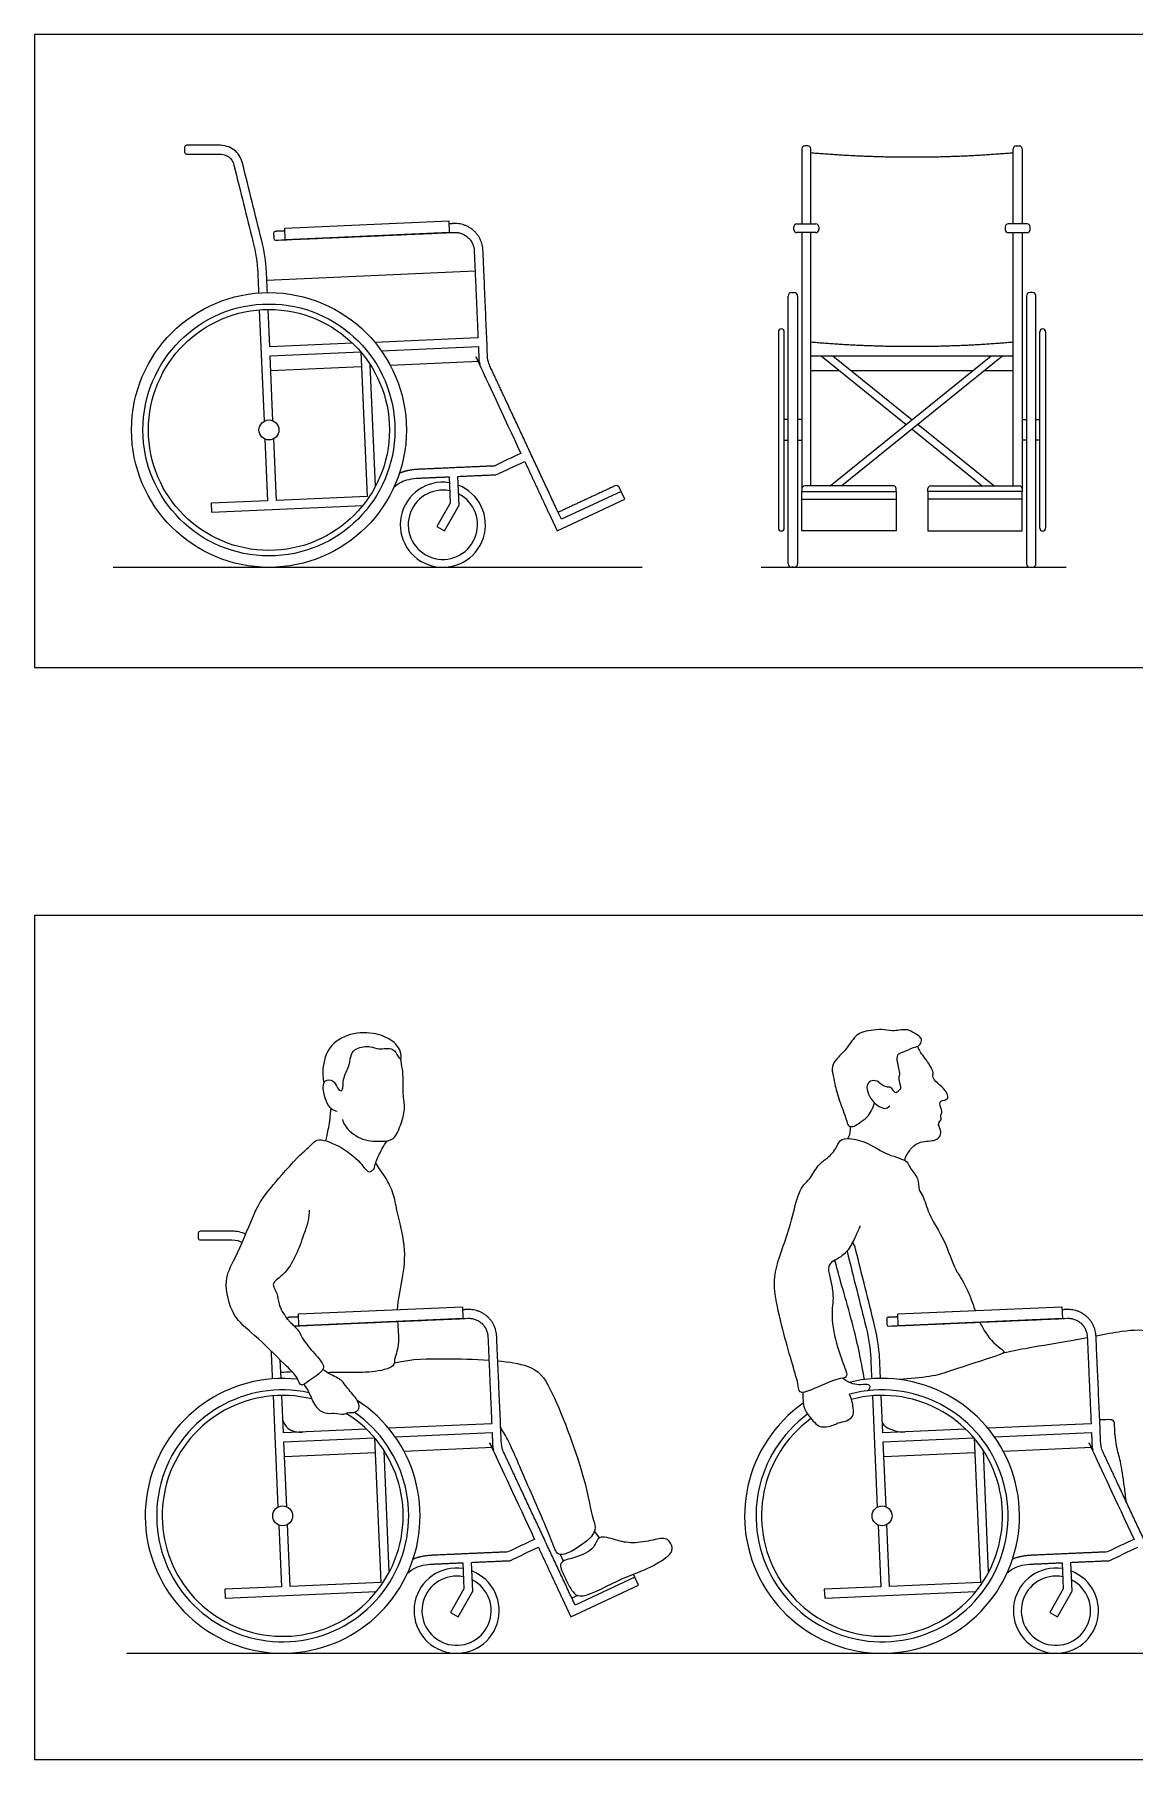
# Model space of a CAD drawing. Header units: millimetres. Extents: x 205.55 to 213.47, y 0.8 to 9.13.
# Drawn here: x 205.548 to 207.931, y 5.397 to 9.135 of the extents above; entities that cross this region are included whole.
import ezdxf

# ---------------------------------------------------------------- set-up
doc = ezdxf.new("R2010")
doc.units = ezdxf.units.MM
for name, color, linetype, true_color in [('AG-DIAGRAM', 7, 'Continuous', 0xfecc66), ('AG-PEOPLE', 7, 'Continuous', 0x66ccff), ('X-VPRT', 6, 'Continuous', 0xff00ff)]:
    doc.layers.add(name, color=color, linetype=linetype, true_color=true_color)

msp = doc.modelspace()

# ---------------------------------------------------------------- linework, layer by layer
at = {"layer": 'AG-DIAGRAM'}
msp.add_line((205.7487, 5.6275), (213.2729, 5.6275), dxfattribs=at)
for points in [[(205.719, 7.9804), (206.8649, 7.9804)], [(207.1226, 7.9804), (207.783, 7.9804)]]:
    msp.add_lwpolyline(points, dxfattribs=at)
at = {"layer": 'AG-PEOPLE'}
for p, q in [((207.2107, 8.7056), (207.2107, 8.1509)), ((207.2298, 8.1568), (207.2298, 8.7056)), ((207.6684, 8.1568), (207.6684, 8.7056)), ((207.6875, 8.7056), (207.6875, 8.1509)), ((206.0353, 8.5382), (206.0459, 8.297)), ((206.509, 8.4776), (206.2856, 8.4678)), ((207.2719, 8.1568), (207.6205, 8.4388)), ((207.2777, 8.4388), (207.4491, 8.3002)), ((207.1807, 8.3003), (207.1724, 8.3003)), ((207.2107, 8.3003), (207.2013, 8.3003)), ((207.6875, 8.3003), (207.6969, 8.3003)), ((207.7175, 8.3003), (207.7258, 8.3003)), ((207.1724, 8.2558), (207.1807, 8.2558)), ((207.2013, 8.2558), (207.2107, 8.2558)), ((207.6969, 8.2558), (207.6875, 8.2558)), ((207.7258, 8.2558), (207.7175, 8.2558)), ((206.0825, 6.2228), (206.0807, 6.2628)), ((206.065, 6.1853), (206.0756, 5.9441)), ((207.3633, 6.1853), (207.3738, 5.9441)), ((206.5387, 6.1247), (206.3153, 6.1149)), ((207.837, 6.1247), (207.6135, 6.1149)), ((206.7613, 5.8913), (206.7712, 5.8773)), ((206.6942, 5.8272), (206.6876, 5.8413)), ((206.8489, 5.7921), (206.8457, 5.7988)), ((206.725, 5.7525), (206.7123, 5.7466))]:
    msp.add_line(p, q, dxfattribs=at)
for points in [[(206.0914, 8.6901), (206.0903, 8.7155), (206.4456, 8.731), (206.4467, 8.7056)], [(207.4148, 8.1449), (207.4148, 8.0592), (207.2107, 8.0592), (207.2107, 8.1449)], [(207.4834, 8.1449), (207.4834, 8.0592), (207.6875, 8.0592), (207.6875, 8.1449)], [(206.1211, 6.3372), (206.12, 6.3626), (206.4753, 6.3781), (206.4764, 6.3527)], [(207.4194, 6.3372), (207.4183, 6.3626), (207.7736, 6.3781), (207.7747, 6.3527)]]:
    msp.add_lwpolyline(points, close=True, dxfattribs=at)
for points in [[(206.0516, 8.6028), (206.5027, 8.6225)], [(206.2376, 8.4657), (206.0579, 8.4579), (206.0544, 8.539)], [(206.0649, 8.2979), (206.0587, 8.4388), (206.2554, 8.4474), (206.2691, 8.1339), (206.0724, 8.1253), (206.0666, 8.2591)], [(206.2997, 8.4494), (206.5098, 8.4585)], [(206.0601, 8.407), (206.2568, 8.4156)], [(206.2872, 8.1565), (206.2757, 8.4193)], [(206.2758, 8.4164), (206.2775, 8.4165)], [(206.3188, 8.4183), (206.5112, 8.4267)], [(207.2298, 8.4388), (207.6684, 8.4388)], [(207.2524, 8.4388), (207.4365, 8.29)], [(207.6458, 8.4388), (207.2971, 8.1568)], [(207.2298, 8.407), (207.2918, 8.407)], [(207.317, 8.407), (207.5812, 8.407)], [(207.6064, 8.407), (207.6684, 8.407)], [(207.4491, 8.2797), (207.6011, 8.1568)], [(207.6263, 8.1568), (207.4617, 8.29)], [(206.0476, 8.2582), (206.0534, 8.1245), (205.9311, 8.1191), (205.9319, 8.1001), (206.2595, 8.1144)], [(206.4462, 8.1765), (206.4486, 8.1197), (206.4199, 8.069), (206.4364, 8.0596)], [(206.4364, 8.0596), (206.4679, 8.115), (206.4652, 8.1774)], [(206.6621, 8.0984), (206.6804, 8.0592), (206.8272, 8.1277), (206.8192, 8.1449)], [(206.8192, 8.1449), (206.6896, 8.0845), (206.6793, 8.1065)], [(207.2107, 8.1277), (207.4148, 8.1277)], [(207.6875, 8.1277), (207.4834, 8.1277)], [(206.2673, 6.1128), (206.0876, 6.105), (206.0841, 6.1861)], [(207.5656, 6.1128), (207.3859, 6.105), (207.3823, 6.1861)], [(206.0946, 5.945), (206.0884, 6.0859), (206.2851, 6.0945), (206.2988, 5.781), (206.1021, 5.7724), (206.0963, 5.9062)], [(206.3294, 6.0965), (206.5395, 6.1056)], [(207.3929, 5.945), (207.3867, 6.0859), (207.5834, 6.0945), (207.5971, 5.781), (207.4004, 5.7724), (207.3946, 5.9062)], [(207.6276, 6.0965), (207.8378, 6.1056)], [(206.0898, 6.0541), (206.2865, 6.0627)], [(206.3169, 5.8036), (206.3054, 6.0664)], [(206.3055, 6.0635), (206.3072, 6.0636)], [(206.3485, 6.0654), (206.5409, 6.0738)], [(207.3881, 6.0541), (207.5848, 6.0627)], [(207.6151, 5.8036), (207.6037, 6.0664)], [(207.6038, 6.0635), (207.6054, 6.0636)], [(207.6468, 6.0654), (207.8392, 6.0738)], [(206.0773, 5.9053), (206.0831, 5.7716), (205.9608, 5.7662), (205.9616, 5.7472), (206.2892, 5.7615)], [(207.3755, 5.9053), (207.3814, 5.7716), (207.259, 5.7662), (207.2599, 5.7472), (207.5875, 5.7615)], [(206.4759, 5.8236), (206.4783, 5.7668), (206.4496, 5.7161), (206.4661, 5.7067)], [(206.4661, 5.7067), (206.4976, 5.7622), (206.4949, 5.8245)], [(207.7742, 5.8236), (207.7766, 5.7668), (207.7478, 5.7161), (207.7644, 5.7067)], [(207.7644, 5.7067), (207.7958, 5.7622), (207.7932, 5.8245)], [(206.6918, 5.7455), (206.7101, 5.7063), (206.8569, 5.7748), (206.8489, 5.7921)], [(206.8489, 5.7921), (206.7193, 5.7316), (206.7091, 5.7536)]]:
    msp.add_lwpolyline(points, dxfattribs=at)
for centre, radius in [((206.0562, 8.278), 0.2977), ((206.0562, 8.278), 0.2729), ((206.0562, 8.278), 0.261), ((206.0562, 8.278), 0.0216), ((206.0859, 5.9252), 0.0216), ((207.3842, 5.9252), 0.0216)]:
    msp.add_circle(centre, radius, dxfattribs=at)
for centre, radius, start, end in [((205.8775, 8.8907), 0.00416, 90, 180), ((205.8775, 8.88), 0.00416, 180, 270), ((207.2171, 8.8873), 0.00635, 90, 180), ((207.2234, 8.8873), 0.00635, 0, 90), ((207.6748, 8.8873), 0.00635, 90, 180), ((207.6811, 8.8873), 0.00635, 360, 90), ((207.1996, 8.7183), 0.00635, 90, 180), ((207.1996, 8.7119), 0.00635, 180, 270), ((207.2409, 8.7183), 0.00635, 0, 90), ((207.2409, 8.7119), 0.00635, 270, 0), ((207.6573, 8.7183), 0.00635, 90, 180), ((207.6573, 8.7119), 0.00635, 180, 270), ((207.6986, 8.7183), 0.00635, 360, 90), ((207.6986, 8.7119), 0.00635, 270, 0), ((206.0698, 8.7047), 0.00356, 92.5, 182.5), ((206.0703, 8.6927), 0.00356, 182.5, 272.5), ((207.1882, 8.5682), 0.00748, 90, 180), ((207.1938, 8.5682), 0.00748, 0, 90), ((207.7044, 8.5682), 0.00748, 90, 180), ((207.7101, 8.5682), 0.00748, 0, 90), ((207.166, 8.4905), 0.00635, 90, 180), ((207.166, 8.4905), 0.00635, 0, 90), ((207.7322, 8.4905), 0.00635, 90, 180), ((207.7322, 8.4905), 0.00635, 0, 90), ((206.4329, 8.0726), 0.0922, 81.348, 68.9308), ((206.8086, 8.1501), 0.00739, 25, 115), ((207.2167, 8.1509), 0.00593, 90, 180), ((207.4089, 8.1509), 0.00593, 0, 90), ((207.4894, 8.1509), 0.00593, 90, 180), ((207.6815, 8.1509), 0.00593, 0, 90), ((206.4329, 8.0726), 0.075, 78.7513, 63.0541), ((207.166, 8.0655), 0.00635, 180, 270), ((207.166, 8.0655), 0.00635, 270, 0), ((207.7322, 8.0655), 0.00635, 180, 270), ((207.7322, 8.0655), 0.00635, 270, 0), ((207.1882, 7.9879), 0.00748, 180, 270), ((207.1938, 7.9879), 0.00748, 270, 360), ((207.7044, 7.9879), 0.00748, 180, 270), ((207.7101, 7.9879), 0.00748, 270, 0), ((205.9072, 6.5378), 0.00416, 90, 180), ((205.9072, 6.5271), 0.00416, 180, 270), ((206.0995, 6.3518), 0.00356, 92.5, 182.5), ((207.3977, 6.3518), 0.00356, 92.5, 182.5), ((207.3982, 6.3398), 0.00356, 182.5, 272.5), ((206.0859, 5.9252), 0.2977, 83.7182, 57.1491), ((207.3842, 5.9252), 0.2977, 124.9681, 104.0421), ((206.0859, 5.9252), 0.2729, 77.9536, 55.3482), ((206.0859, 5.9252), 0.261, 76.0219, 58.3107), ((207.3842, 5.9252), 0.2729, 126.2174, 104.9895), ((207.3842, 5.9252), 0.261, 126.1556, 104.7032), ((206.4626, 5.7197), 0.0922, 81.348, 68.9308), ((206.4626, 5.7197), 0.075, 78.7513, 63.0541), ((207.7608, 5.7197), 0.0922, 81.348, 68.9308), ((207.7608, 5.7197), 0.075, 78.7513, 63.0541)]:
    msp.add_arc(centre, radius, start, end, dxfattribs=at)
for points, degree in [([(205.8733, 8.8907), (205.8733, 8.8889), (205.8733, 8.8853), (205.8733, 8.8818), (205.8733, 8.88)], 3), ([(205.9461, 8.8949), (205.9232, 8.8949), (205.9004, 8.8949), (205.8775, 8.8949)], 3), ([(205.8775, 8.8758), (205.9004, 8.8758), (205.9232, 8.8758), (205.9461, 8.8758)], 3), ([(207.2107, 8.8873), (207.2107, 8.806), (207.2107, 8.7246)], 2), ([(207.2234, 8.8936), (207.2203, 8.8936), (207.2171, 8.8936)], 2), ([(207.2298, 8.7246), (207.2298, 8.806), (207.2298, 8.8873)], 2), ([(207.6684, 8.7246), (207.6684, 8.806), (207.6684, 8.8873)], 2), ([(207.6748, 8.8936), (207.6779, 8.8936), (207.6811, 8.8936)], 2), ([(207.6875, 8.8873), (207.6875, 8.806), (207.6875, 8.7246)], 2), ([(205.9804, 8.8514), (205.9946, 8.7942), (206.0081, 8.7402), (206.0215, 8.6863)], 3), ([(206.04, 8.6909), (206.0266, 8.7448), (206.0131, 8.7988), (205.9989, 8.856)], 3), ([(206.0906, 8.7091), (206.0801, 8.7087), (206.0696, 8.7082)], 2), ([(207.1933, 8.7119), (207.1933, 8.7151), (207.1933, 8.7183)], 2), ([(207.1996, 8.7246), (207.2203, 8.7246), (207.2409, 8.7246)], 2), ([(207.2473, 8.7183), (207.2473, 8.7151), (207.2473, 8.7119)], 2), ([(207.651, 8.7183), (207.651, 8.7151), (207.651, 8.7119)], 2), ([(207.6986, 8.7246), (207.6779, 8.7246), (207.6573, 8.7246)], 2), ([(207.7049, 8.7119), (207.7049, 8.7151), (207.7049, 8.7183)], 2), ([(206.0215, 8.6863), (206.0275, 8.6625), (206.0309, 8.6403), (206.0318, 8.6195)], 3), ([(206.0508, 8.6204), (206.0499, 8.6424), (206.0463, 8.6659), (206.04, 8.6909)], 3), ([(206.0662, 8.7045), (206.0663, 8.7015), (206.0666, 8.6956), (206.0667, 8.6926)], 2), ([(206.0704, 8.6892), (206.264, 8.6976), (206.4576, 8.7061)], 2), ([(207.2409, 8.7056), (207.2203, 8.7056), (207.1996, 8.7056)], 2), ([(207.6573, 8.7056), (207.6779, 8.7056), (207.6986, 8.7056)], 2), ([(206.5007, 8.6665), (206.5049, 8.572), (206.509, 8.4776)], 2), ([(206.0318, 8.6195), (206.0324, 8.6046), (206.0331, 8.5898), (206.0337, 8.5749)], 3), ([(206.0528, 8.5757), (206.0521, 8.5906), (206.0515, 8.6055), (206.0508, 8.6204)], 3), ([(207.1807, 7.9879), (207.1807, 8.278), (207.1807, 8.5682)], 2), ([(207.1882, 8.5757), (207.191, 8.5757), (207.1938, 8.5757)], 2), ([(207.2013, 8.5682), (207.2013, 8.278), (207.2013, 7.9879)], 2), ([(207.6969, 8.5682), (207.6969, 8.278), (207.6969, 7.9879)], 2), ([(207.7101, 8.5757), (207.7072, 8.5757), (207.7044, 8.5757)], 2), ([(207.7175, 7.9879), (207.7175, 8.278), (207.7175, 8.5682)], 2), ([(207.1597, 8.4905), (207.1597, 8.278), (207.1597, 8.0655)], 2), ([(207.1724, 8.0655), (207.1724, 8.278), (207.1724, 8.4905)], 2), ([(207.7258, 8.0655), (207.7258, 8.278), (207.7258, 8.4905)], 2), ([(207.7385, 8.4905), (207.7385, 8.278), (207.7385, 8.0655)], 2), ([(206.602, 8.2272), (206.5826, 8.2182), (206.5631, 8.2091), (206.5437, 8.1999)], 3), ([(206.3811, 8.1927), (206.3567, 8.1917), (206.3387, 8.1842)], 2), ([(206.5437, 8.1999), (206.4624, 8.1963), (206.3811, 8.1927)], 2), ([(206.5479, 8.181), (206.5686, 8.1906), (206.5893, 8.2003), (206.6101, 8.21)], 3), ([(206.6101, 8.21), (206.6361, 8.1542), (206.6621, 8.0984)], 2), ([(206.3267, 8.1537), (206.331, 8.1583), (206.3362, 8.162), (206.3426, 8.1651)], 3), ([(206.3426, 8.1651), (206.3526, 8.1699), (206.3656, 8.173), (206.382, 8.1737)], 3), ([(206.382, 8.1737), (206.4141, 8.1751), (206.4462, 8.1765)], 2), ([(206.4652, 8.1774), (206.5066, 8.1792), (206.5479, 8.181)], 2), ([(206.8055, 8.1568), (206.744, 8.1281), (206.6826, 8.0995)], 2), ([(206.8192, 8.1449), (206.8172, 8.1491), (206.8153, 8.1532)], 2), ([(207.2107, 8.1509), (207.2107, 8.1479), (207.2107, 8.1449)], 2), ([(207.4089, 8.1568), (207.3128, 8.1568), (207.2167, 8.1568)], 2), ([(207.4148, 8.1449), (207.4148, 8.1479), (207.4148, 8.1509)], 2), ([(207.4834, 8.1449), (207.4834, 8.1479), (207.4834, 8.1509)], 2), ([(207.4894, 8.1568), (207.5854, 8.1568), (207.6815, 8.1568)], 2), ([(207.6875, 8.1509), (207.6875, 8.1479), (207.6875, 8.1449)], 2), ([(207.1938, 7.9804), (207.191, 7.9804), (207.1882, 7.9804)], 2), ([(207.7044, 7.9804), (207.7072, 7.9804), (207.7101, 7.9804)], 2), ([(205.9758, 6.542), (205.9529, 6.542), (205.9301, 6.542), (205.9072, 6.542)], 3), ([(206.0056, 6.5351), (205.9972, 6.5398), (205.987, 6.542), (205.9758, 6.542)], 3), ([(205.903, 6.5378), (205.903, 6.536), (205.903, 6.5324), (205.903, 6.5289), (205.903, 6.5271)], 3), ([(205.9072, 6.5229), (205.9301, 6.5229), (205.9529, 6.5229), (205.9758, 6.5229)], 3), ([(205.9758, 6.5229), (205.9857, 6.5229), (205.9928, 6.5209), (205.998, 6.5175)], 3), ([(207.3268, 6.5031), (207.3255, 6.5086), (207.3234, 6.5137), (207.3208, 6.5183)], 3), ([(207.3082, 6.4989), (207.3083, 6.4988), (207.3083, 6.4986), (207.3083, 6.4985)], 3), ([(207.3083, 6.4985), (207.3226, 6.4413), (207.3361, 6.3873), (207.3495, 6.3334)], 3), ([(207.368, 6.338), (207.3545, 6.3919), (207.3411, 6.4459), (207.3268, 6.5031)], 3), ([(206.1203, 6.3562), (206.1098, 6.3558), (206.0993, 6.3553)], 2), ([(207.4186, 6.3562), (207.4081, 6.3558), (207.3976, 6.3553)], 2), ([(206.1107, 6.3367), (206.299, 6.345), (206.4873, 6.3532)], 2), ([(207.3495, 6.3334), (207.3554, 6.3096), (207.3588, 6.2874), (207.3597, 6.2666)], 3), ([(207.3788, 6.2675), (207.3778, 6.2895), (207.3742, 6.313), (207.368, 6.338)], 3), ([(207.3942, 6.3516), (207.3943, 6.3486), (207.3946, 6.3427), (207.3947, 6.3397)], 2), ([(207.3984, 6.3363), (207.592, 6.3447), (207.7856, 6.3532)], 2), ([(206.0603, 6.283), (206.0609, 6.2774), (206.0613, 6.272), (206.0615, 6.2666)], 3), ([(206.5305, 6.3136), (206.5346, 6.2192), (206.5387, 6.1247)], 2), ([(207.8287, 6.3136), (207.8328, 6.2192), (207.837, 6.1247)], 2), ([(206.0615, 6.2666), (206.0621, 6.2517), (206.0628, 6.2369), (206.0634, 6.222)], 3), ([(207.3597, 6.2666), (207.3604, 6.2517), (207.361, 6.2369), (207.3617, 6.222)], 3), ([(207.3807, 6.2228), (207.3801, 6.2377), (207.3794, 6.2526), (207.3788, 6.2675)], 3), ([(206.1071, 6.2369), (206.0985, 6.2364), (206.0901, 6.236), (206.0819, 6.2355)], 3), ([(206.6317, 5.8743), (206.6123, 5.8653), (206.5928, 5.8562), (206.5734, 5.847)], 3), ([(207.93, 5.8743), (207.9105, 5.8653), (207.8911, 5.8562), (207.8716, 5.847)], 3), ([(206.4109, 5.8398), (206.3864, 5.8388), (206.3684, 5.8313)], 2), ([(206.5734, 5.847), (206.4921, 5.8434), (206.4109, 5.8398)], 2), ([(206.5776, 5.8281), (206.5983, 5.8377), (206.619, 5.8474), (206.6398, 5.8571)], 3), ([(206.6398, 5.8571), (206.6658, 5.8013), (206.6918, 5.7455)], 2), ([(207.7091, 5.8398), (207.6846, 5.8388), (207.6667, 5.8313)], 2), ([(207.8716, 5.847), (207.7904, 5.8434), (207.7091, 5.8398)], 2), ([(207.8758, 5.8281), (207.8966, 5.8377), (207.9173, 5.8474), (207.938, 5.8571)], 3), ([(206.3564, 5.8008), (206.3608, 5.8054), (206.3659, 5.8091), (206.3723, 5.8122)], 3), ([(206.3723, 5.8122), (206.3823, 5.817), (206.3953, 5.8201), (206.4117, 5.8208)], 3), ([(206.4117, 5.8208), (206.4438, 5.8222), (206.4759, 5.8236)], 2), ([(206.4949, 5.8245), (206.5363, 5.8263), (206.5776, 5.8281)], 2), ([(207.6547, 5.8008), (207.659, 5.8054), (207.6642, 5.8091), (207.6706, 5.8122)], 3), ([(207.6706, 5.8122), (207.6805, 5.817), (207.6935, 5.8201), (207.7099, 5.8208)], 3), ([(207.7099, 5.8208), (207.7421, 5.8222), (207.7742, 5.8236)], 2), ([(207.7932, 5.8245), (207.8345, 5.8263), (207.8758, 5.8281)], 2)]:
    msp.add_open_spline(points, degree=degree, dxfattribs=at)
for points, degree, knots in [([(205.9989, 8.856), (205.9958, 8.8682), (205.9897, 8.8784), (205.9804, 8.8851), (205.9711, 8.8918), (205.9594, 8.8949), (205.9461, 8.8949)], 3, [13.6211591, 13.6211591, 13.6211591, 13.6211591, 13.7242037, 13.7242037, 13.7242037, 13.8272484, 13.8272484, 13.8272484, 13.8272484]), ([(205.9461, 8.8758), (205.9566, 8.8758), (205.9639, 8.8735), (205.9692, 8.8697), (205.9744, 8.8659), (205.9782, 8.8603), (205.9804, 8.8514)], 3, [14.4087141, 14.4087141, 14.4087141, 14.4087141, 14.5117588, 14.5117588, 14.5117588, 14.6148034, 14.6148034, 14.6148034, 14.6148034]), ([(207.6684, 8.8782), (207.5588, 8.8687), (207.4491, 8.8687), (207.3394, 8.8687), (207.2298, 8.8782)], 2, [0, 0, 0, 0.719678, 0.719678, 1.439356, 1.439356, 1.439356]), ([(206.5098, 8.4585), (206.5106, 8.44), (206.5114, 8.4214), (206.5567, 8.3243), (206.602, 8.2272)], 2, [-1.54386844, -1.54386844, -1.54386844, -1.48369301, -1.48369301, -1.48027885, -1.48027885, -1.48027885]), ([(207.6684, 8.468), (207.5588, 8.4585), (207.4491, 8.4585), (207.3394, 8.4585), (207.2298, 8.468)], 2, [2.808967, 2.808967, 2.808967, 3.528645, 3.528645, 4.248323, 4.248323, 4.248323]), ([(206.2041, 6.8014), (206.1999, 6.8023), (206.1907, 6.805), (206.1782, 6.8248), (206.1722, 6.853), (206.176, 6.8704), (206.1971, 6.8704), (206.203, 6.8529), (206.2129, 6.843), (206.2179, 6.855), (206.2152, 6.8714), (206.2319, 6.9022), (206.233, 6.9251), (206.2449, 6.9402), (206.2774, 6.9441), (206.2928, 6.9342), (206.327, 6.9419), (206.3339, 6.921), (206.3439, 6.9114), (206.3417, 6.9362), (206.3221, 6.9582), (206.2815, 6.9739), (206.2244, 6.9711), (206.1771, 6.9372), (206.1714, 6.8864), (206.174, 6.8681), (206.1751, 6.8631)], 3, [0, 0, 0, 0, 0.206269, 0.479077, 0.791992, 1.012226, 1.238324, 1.483818, 1.665676, 1.833578, 2.069931, 2.407231, 2.681181, 2.919619, 3.23365, 3.484392, 3.79707, 4.050924, 4.20796, 4.44238, 4.757369, 5.130885, 5.560939, 5.984402, 6.406214, 6.576957, 6.576957, 6.576957, 6.576957]), ([(207.3775, 6.865), (207.3816, 6.8606), (207.3923, 6.8538), (207.4011, 6.8558), (207.4072, 6.849), (207.4135, 6.8391), (207.4207, 6.8474), (207.4275, 6.8518), (207.4207, 6.8659), (207.421, 6.8796), (207.4236, 6.88), (207.4198, 6.9014), (207.4175, 6.9074), (207.4156, 6.927), (207.4313, 6.9295), (207.4515, 6.9407), (207.4656, 6.9425), (207.4712, 6.9554), (207.4667, 6.9641), (207.4493, 6.9737), (207.4363, 6.9811), (207.4063, 6.9737), (207.3835, 6.981), (207.3606, 6.9767), (207.3398, 6.9737), (207.3247, 6.9646), (207.3066, 6.9352), (207.2877, 6.9182), (207.2736, 6.8993), (207.2787, 6.8778), (207.2825, 6.8555), (207.2931, 6.8201), (207.3081, 6.7819), (207.3109, 6.7671), (207.3251, 6.7691), (207.3351, 6.7773), (207.3547, 6.7883), (207.365, 6.809), (207.3675, 6.82)], 3, [0, 0, 0, 0, 0.239415, 0.398564, 0.564555, 0.735495, 0.89902, 1.046325, 1.263628, 1.462444, 1.531927, 1.780229, 1.950246, 2.171972, 2.378343, 2.651942, 2.859926, 3.050794, 3.217698, 3.463924, 3.681114, 3.984269, 4.261, 4.529735, 4.784351, 5.015972, 5.342827, 5.633955, 5.894107, 6.147684, 6.415121, 6.763337, 7.128487, 7.32283, 7.509321, 7.712763, 7.974968, 8.302368, 8.302368, 8.302368, 8.302368]), ([(206.2152, 6.7843), (206.2168, 6.7794), (206.22, 6.7689), (206.2533, 6.7376), (206.296, 6.7362), (206.3286, 6.7379), (206.3421, 6.774), (206.3524, 6.8056), (206.3455, 6.8405), (206.3486, 6.8711), (206.3443, 6.9009), (206.3411, 6.9156)], 3, [0, 0, 0, 0, 0.226437, 0.600226, 0.979261, 1.286999, 1.624366, 1.961004, 2.295564, 2.616131, 3.001838, 3.001838, 3.001838, 3.001838]), ([(207.433, 6.6954), (207.4356, 6.7042), (207.445, 6.7206), (207.4658, 6.7384), (207.5001, 6.7365), (207.511, 6.7478), (207.5122, 6.7614), (207.507, 6.7684), (207.5059, 6.7775), (207.5142, 6.784), (207.5094, 6.7918), (207.5159, 6.799), (207.5103, 6.8108), (207.5082, 6.8252), (207.5207, 6.8251), (207.529, 6.831), (207.523, 6.8453), (207.5104, 6.8581), (207.4921, 6.8736), (207.4962, 6.8862), (207.4896, 6.8991), (207.4756, 6.9192), (207.4654, 6.9324), (207.4626, 6.9394), (207.4615, 6.9427)], 3, [0, 0, 0, 0, 0.294922, 0.584486, 0.903983, 1.11285, 1.310329, 1.474467, 1.634818, 1.801757, 1.951762, 2.108923, 2.310983, 2.502984, 2.680746, 2.84245, 3.044081, 3.294116, 3.558254, 3.743914, 3.952496, 4.234708, 4.465549, 4.648283, 4.648283, 4.648283, 4.648283]), ([(207.3775, 6.865), (207.3663, 6.8712), (207.3438, 6.8639), (207.36, 6.8223), (207.3818, 6.8097), (207.392, 6.8063), (207.401, 6.8135)], 3, [0, 0, 0, 0, 0.328841, 0.772182, 1.148268, 1.40103, 1.40103, 1.40103, 1.40103]), ([(206.19, 6.8084), (206.1892, 6.8006), (206.1877, 6.785), (206.1865, 6.7715), (206.1788, 6.7379)], 3, [0, 0, 0, 0, 0.2790412, 0.5389178, 0.5389178, 0.5389178, 0.5389178]), ([(207.3104, 6.743), (207.3124, 6.7467), (207.3155, 6.7547), (207.3162, 6.7639), (207.316, 6.7685)], 3, [0, 0, 0, 0, 0.2004724, 0.408664, 0.408664, 0.408664, 0.408664]), ([(206.1107, 6.3367), (206.1151, 6.3324), (206.1234, 6.3235), (206.1256, 6.313), (206.1475, 6.284), (206.1721, 6.2581), (206.1769, 6.2436), (206.1588, 6.2282), (206.1434, 6.2192), (206.1244, 6.2029), (206.1181, 6.2277), (206.0878, 6.2549), (206.0255, 6.3189), (205.9757, 6.3545), (205.9564, 6.437), (205.9835, 6.4817), (206.0212, 6.572), (206.0347, 6.604), (206.0641, 6.6429), (206.1196, 6.7034), (206.1289, 6.7112), (206.147, 6.7274), (206.1651, 6.7528), (206.2475, 6.7077), (206.2709, 6.6648), (206.2806, 6.6744), (206.2837, 6.6766)], 3, [-5.819823, -5.819823, -5.819823, -5.819823, -5.599282, -5.411954, -5.073034, -4.722343, -4.519919, -4.270287, -4.008682, -3.768106, -3.534835, -3.167621, -2.631254, -2.179591, -1.692248, -1.272172, -0.72196, -0.371301, 0.101455, 0.101455, 0.101455, 0.449038, 0.776963, 1.794125, 2.160751, 2.353827, 2.353827, 2.353827, 2.353827]), ([(206.2837, 6.6766), (206.286, 6.6858), (206.2918, 6.704), (206.3047, 6.7272), (206.3125, 6.7378)], 3, [2.3538267, 2.3538267, 2.3538267, 2.3538267, 2.661156, 3.0228019, 3.0228019, 3.0228019, 3.0228019]), ([(207.3368, 6.5535), (207.3353, 6.5502), (207.332, 6.5437), (207.317, 6.5066), (207.2963, 6.4859), (207.2779, 6.4782), (207.2655, 6.4658), (207.271, 6.4426), (207.2813, 6.4013), (207.2719, 6.3577), (207.2858, 6.2913), (207.3029, 6.2487), (207.3114, 6.2238), (207.2826, 6.2235), (207.2158, 6.1892), (207.2046, 6.1922), (207.2025, 6.2121), (207.1871, 6.2637), (207.1687, 6.3284), (207.1501, 6.4071), (207.1505, 6.4637), (207.1852, 6.5435), (207.1992, 6.6164), (207.2135, 6.6426), (207.2282, 6.6545), (207.2453, 6.6864), (207.2639, 6.6984), (207.2848, 6.7184), (207.2918, 6.7414), (207.3149, 6.7448), (207.3559, 6.7337), (207.3935, 6.7065), (207.4414, 6.696), (207.4424, 6.6791), (207.4655, 6.6565), (207.4621, 6.6312), (207.475, 6.6176), (207.4844, 6.5764), (207.52, 6.525), (207.541, 6.4605), (207.5557, 6.4404), (207.5678, 6.4178), (207.5766, 6.3967), (207.5819, 6.3814), (207.5858, 6.3699)], 3, [-4.503395, -4.503395, -4.503395, -4.503395, -4.315979, -3.958529, -3.644209, -3.392417, -3.17193, -2.904601, -2.534471, -2.150254, -1.679241, -1.280154, -1.036776, -0.765728, -0.268759, 0.175989, 0.419559, 0.835672, 1.317407, 1.834541, 2.260725, 3.04887, 3.526116, 3.823812, 4.057175, 4.3514, 4.615434, 4.923593, 5.186385, 5.434932, 5.796378, 6.195907, 6.567344, 6.776335, 7.066418, 7.339154, 7.570558, 7.936459, 8.396571, 8.855589, 9.133668, 9.410755, 9.710768, 9.874111, 9.874111, 9.874111, 9.874111]), ([(206.3347, 6.3719), (206.336, 6.3942), (206.3467, 6.4394), (206.3546, 6.5092), (206.3321, 6.5868), (206.3282, 6.6206), (206.3108, 6.657), (206.3035, 6.6649), (206.2876, 6.6903)], 3, [0.851292, 0.851292, 0.851292, 0.851292, 1.301135, 1.791883, 2.297832, 2.641222, 2.991864, 3.221149, 3.221149, 3.221149, 3.221149]), ([(206.1435, 6.5877), (206.1433, 6.5802), (206.1419, 6.5645), (206.1327, 6.5383), (206.1177, 6.4943), (206.0944, 6.4517), (206.0684, 6.4341), (206.0636, 6.4243), (206.0757, 6.406), (206.0754, 6.3841), (206.0881, 6.3619), (206.0959, 6.3517)], 3, [-8.926482, -8.926482, -8.926482, -8.926482, -8.65435, -8.353959, -7.962027, -7.554664, -7.216745, -7.050318, -6.798178, -6.524211, -6.18611, -6.18611, -6.18611, -6.18611]), ([(207.3461, 6.2204), (207.3399, 6.2556), (207.3268, 6.3244), (207.289, 6.45), (207.2839, 6.4724), (207.2822, 6.4795)], 3, [0.048463, 0.048463, 0.048463, 0.048463, 0.622671, 1.284154, 1.539566, 1.539566, 1.539566, 1.539566]), ([(206.0959, 6.3517), (206.0976, 6.3499), (206.101, 6.3464), (206.1074, 6.3399), (206.1107, 6.3367)], 3, [-6.1861105, -6.1861105, -6.1861105, -6.1861105, -6.0316151, -5.819823, -5.819823, -5.819823, -5.819823]), ([(206.3348, 6.3465), (206.3356, 6.3303), (206.3391, 6.2975), (206.3321, 6.2763), (206.3282, 6.2642), (206.3281, 6.2599), (206.3298, 6.2456), (206.2718, 6.2345), (206.2373, 6.2362), (206.197, 6.2358), (206.1833, 6.2354)], 3, [-0.681384, -0.681384, -0.681384, -0.681384, -0.353548, 0, 0, 0, 0.206254, 0.570883, 1.005611, 1.204267, 1.204267, 1.204267, 1.204267]), ([(207.596, 6.3449), (207.5982, 6.34), (207.6064, 6.3237), (207.6264, 6.2963), (207.6549, 6.2797), (207.6262, 6.2695), (207.5325, 6.2399), (207.4966, 6.2263), (207.4435, 6.2227), (207.4222, 6.2204)], 3, [10.201076, 10.201076, 10.201076, 10.201076, 10.371072, 10.937947, 11.175262, 11.430908, 11.999572, 12.413896, 12.785743, 12.785743, 12.785743, 12.785743]), ([(207.8477, 6.3154), (207.8671, 6.3191), (207.9136, 6.3277), (207.9735, 6.3315), (208.019, 6.2761), (208.0331, 6.1623), (208.0617, 6.0234), (208.0959, 5.9117), (208.0813, 5.8959), (208.0566, 5.8826), (208.0294, 5.882), (208.0019, 5.8683), (207.9708, 5.8581), (207.9594, 5.8562)], 3, [1.33621, 1.33621, 1.33621, 1.33621, 1.656957, 2.124529, 2.569649, 3.17704, 3.892472, 4.482988, 4.713739, 5.007907, 5.300126, 5.660245, 5.908971, 5.908971, 5.908971, 5.908971]), ([(207.6474, 6.2786), (207.6648, 6.2824), (207.7095, 6.2917), (207.7735, 6.3012), (207.8185, 6.3098), (207.8288, 6.3118)], 3, [0.134811, 0.134811, 0.134811, 0.134811, 0.495194, 1.06366, 1.232406, 1.232406, 1.232406, 1.232406]), ([(206.1317, 6.2102), (206.1359, 6.204), (206.1439, 6.1928), (206.1541, 6.1624), (206.1771, 6.1451), (206.1972, 6.149), (206.2182, 6.1438), (206.2277, 6.1502), (206.2402, 6.1475), (206.2549, 6.1571), (206.2474, 6.1799), (206.2235, 6.2034), (206.2156, 6.2196), (206.1885, 6.2316), (206.1789, 6.2382), (206.1729, 6.2424)], 3, [0.010778, 0.010778, 0.010778, 0.010778, 0.253135, 0.567918, 0.852246, 1.100694, 1.351811, 1.530232, 1.72303, 1.928652, 2.18202, 2.504362, 2.741302, 3.037733, 3.257455, 3.257455, 3.257455, 3.257455]), ([(206.3279, 6.2568), (206.3688, 6.2661), (206.4171, 6.2659), (206.5011, 6.2649), (206.5327, 6.2628)], 3, [0.033676, 0.033676, 0.033676, 0.033676, 0.6054047, 0.9834898, 0.9834898, 0.9834898, 0.9834898]), ([(206.5518, 6.2612), (206.5764, 6.2589), (206.6345, 6.2496), (206.6707, 6.2011), (206.7437, 6.007), (206.7541, 5.9238), (206.772, 5.8863), (206.7102, 5.8439), (206.6796, 5.8387), (206.6673, 5.8785), (206.6198, 5.9836), (206.5777, 6.0848), (206.5639, 6.1069), (206.5581, 6.1169)], 3, [1.060956, 1.060956, 1.060956, 1.060956, 1.365574, 1.848448, 2.677528, 3.333686, 3.630208, 4.321125, 4.588396, 4.919446, 5.661817, 6.267743, 6.604519, 6.604519, 6.604519, 6.604519]), ([(207.353, 6.1963), (207.3557, 6.1984), (207.3611, 6.2058), (207.3512, 6.2114), (207.3333, 6.207), (207.3112, 6.2134), (207.2987, 6.2236)], 3, [0, 0, 0, 0, 0.220272, 0.407005, 0.706557, 1.073652, 1.073652, 1.073652, 1.073652]), ([(207.2127, 6.1927), (207.213, 6.1813), (207.2112, 6.1565), (207.2372, 6.1277), (207.2512, 6.115), (207.2766, 6.1197), (207.2883, 6.1271), (207.3074, 6.1301), (207.3226, 6.14), (207.3223, 6.1598), (207.3183, 6.1796), (207.3136, 6.1888)], 3, [0, 0, 0, 0, 0.334322, 0.689803, 0.919989, 1.37228, 1.58476, 1.83561, 2.064909, 2.30767, 2.625745, 2.625745, 2.625745, 2.625745]), ([(206.0864, 6.132), (206.0886, 6.1257), (206.0943, 6.1117), (206.1182, 6.1057), (206.1292, 6.1068)], 3, [0, 0, 0, 0, 0.2570412, 0.5867212, 0.5867212, 0.5867212, 0.5867212]), ([(207.9135, 5.9548), (207.912, 5.9662), (207.9074, 6.0025), (207.9018, 6.0421), (207.8907, 6.0758), (207.8876, 6.1181), (207.8877, 6.1342), (207.8681, 6.1334), (207.8601, 6.1335), (207.8557, 6.133)], 3, [6.816505, 6.816505, 6.816505, 6.816505, 7.007224, 7.436135, 7.778668, 8.150822, 8.352095, 8.58104, 8.789933, 8.789933, 8.789933, 8.789933]), ([(206.5395, 6.1056), (206.5403, 6.0871), (206.5412, 6.0686), (206.5864, 5.9714), (206.6317, 5.8743)], 2, [-1.54386844, -1.54386844, -1.54386844, -1.48369301, -1.48369301, -1.48027885, -1.48027885, -1.48027885]), ([(207.385, 6.1259), (207.3872, 6.1231), (207.3911, 6.1164), (207.4193, 6.1059), (207.4333, 6.107)], 3, [0, 0, 0, 0, 0.1888666, 0.5610546, 0.5610546, 0.5610546, 0.5610546]), ([(207.8378, 6.1056), (207.8386, 6.0871), (207.8394, 6.0686), (207.8847, 5.9714), (207.93, 5.8743)], 2, [-1.54386844, -1.54386844, -1.54386844, -1.48369301, -1.48369301, -1.48027885, -1.48027885, -1.48027885]), ([(206.6887, 5.8221), (206.6921, 5.8289), (206.721, 5.8341), (206.7627, 5.8522), (206.7678, 5.8861), (206.8095, 5.8712), (206.8434, 5.8647), (206.8873, 5.8715), (206.9187, 5.8814), (206.9343, 5.8529), (206.9197, 5.8357), (206.8742, 5.8075), (206.8137, 5.7891), (206.7338, 5.7426), (206.7106, 5.7626), (206.6981, 5.7916), (206.6854, 5.8155), (206.6887, 5.8221)], 3, [0, 0, 0, 0, 0.320951, 0.711935, 0.995022, 1.334173, 1.684898, 2.066929, 2.376699, 2.655945, 2.905935, 3.311828, 3.803306, 4.318489, 4.516592, 4.891606, 5.204417, 5.204417, 5.204417, 5.204417])]:
    msp.add_open_spline(points, degree=degree, knots=knots, dxfattribs=at)
for points in [[(206.6793, 8.1065), (206.6048, 8.2663), (206.5303, 8.4261), (206.525, 8.5467), (206.5198, 8.6674), (206.5171, 8.7277), (206.4568, 8.7251), (206.4513, 8.7249), (206.4459, 8.7246)], [(206.7091, 5.7536), (206.6345, 5.9134), (206.56, 6.0732), (206.5548, 6.1938), (206.5495, 6.3145), (206.5468, 6.3749), (206.4865, 6.3722), (206.481, 6.372), (206.4756, 6.3717)], [(208.0073, 5.7536), (207.9328, 5.9134), (207.8583, 6.0732), (207.853, 6.1938), (207.8477, 6.3145), (207.8451, 6.3749), (207.7847, 6.3722), (207.7793, 6.372), (207.7738, 6.3717)]]:
    msp.add_rational_spline(points, [1, 1, 1, 1, 1, 0.707106781187, 1, 1, 1], degree=2, knots=[2.221813, 2.221813, 2.221813, 3.786974, 3.786974, 4.181544, 4.181544, 4.536545, 4.536545, 4.568373, 4.568373, 4.568373], dxfattribs=at)
for points in [[(206.4576, 8.7061), (206.4989, 8.7079), (206.5007, 8.6665)], [(206.4873, 6.3532), (206.5286, 6.355), (206.5305, 6.3136)], [(207.7856, 6.3532), (207.8269, 6.355), (207.8287, 6.3136)]]:
    msp.add_rational_spline(points, [1, 0.707106781187, 1], degree=2, dxfattribs=at)
at = {"layer": 'X-VPRT'}
for points in [[(205.5484, 9.1348), (205.5484, 7.7632), (210.4252, 7.7632), (210.4252, 9.1348)], [(205.5484, 7.2261), (205.5484, 5.3973), (213.4732, 5.3973), (213.4732, 7.2261)]]:
    msp.add_lwpolyline(points, close=True, dxfattribs=at)

doc.saveas('drawing.dxf')
